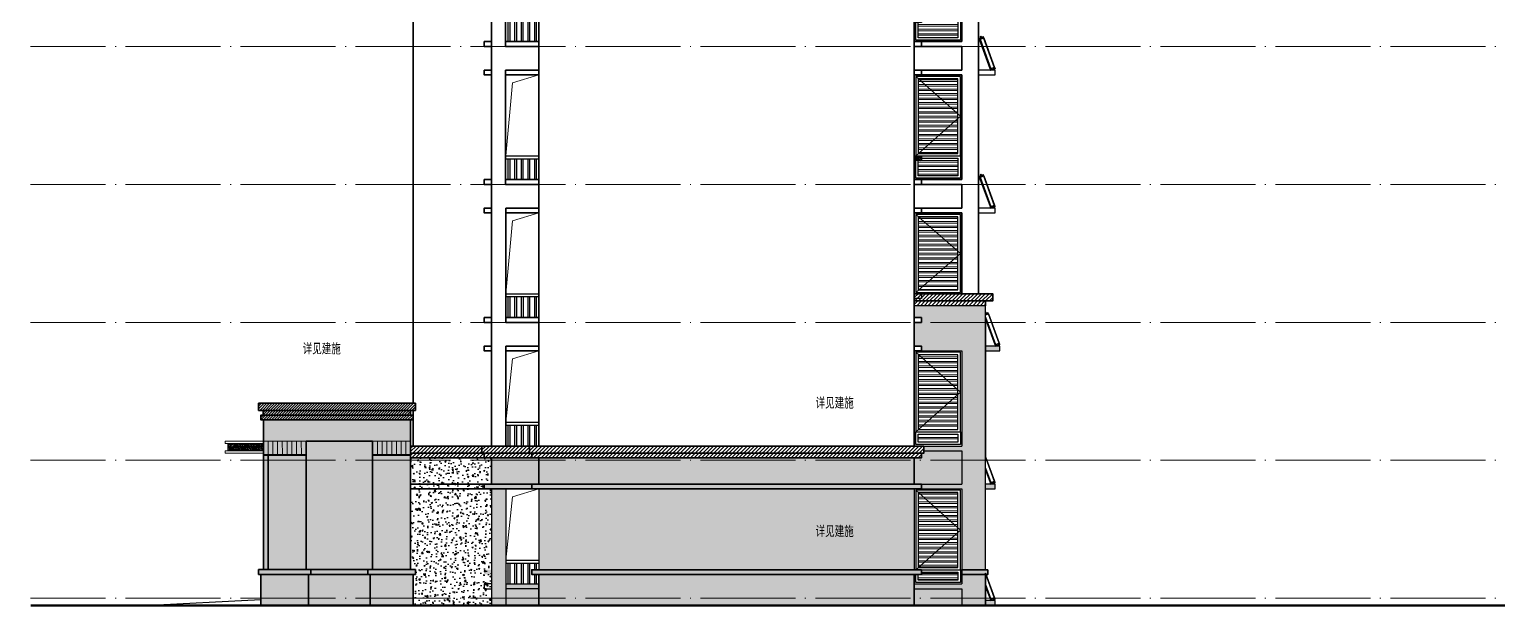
# Model space of a CAD drawing. Extents: x 27938 to 983267, y -209821 to 1628073.
# Drawn here: x 680592 to 711495, y -34043 to -21911 of the extents above; entities that cross this region are included whole.
import ezdxf
from ezdxf.xclip import XClip

# ---------------------------------------------------------------- set-up
doc = ezdxf.new("R2010")
doc.units = 0
doc.header["$LTSCALE"] = 1000
doc.header["$MEASUREMENT"] = 0
doc.header["$XCLIPFRAME"] = 0
doc.linetypes.add('DOTE', pattern=[2.42, 2, -0.2, 0.02, -0.2])
for name, color, linetype in [('3-剖面填充（细）', 250, 'Continuous'), ('5-平立面看线1', 45, 'Continuous'), ('PUB_TEXT', 4, 'Continuous'), ('Stair-栏杆', 142, 'Continuous'), ('实线层', 7, 'Continuous'), ('看线', 251, 'Continuous')]:
    doc.layers.add(name, color=color, linetype=linetype)
for name, color, linetype, lineweight in [('DOTE', 19, 'DOTE', 9), ('WINDOW', 144, 'Continuous', 15), ('栏杆', 163, 'Continuous', 5), ('立面-中轮廓线', 213, 'Continuous', 35), ('立面-普通轮廓', 7, 'Continuous', 18), ('立面-洞口示意', 152, 'Continuous', 13), ('立面-窗', 129, 'Continuous', 30), ('立面-窗开启线', 250, 'Continuous', 13)]:
    doc.layers.add(name, color=color, linetype=linetype, lineweight=lineweight)
doc.styles.add('_TCH_AXIS', font='COMPLEX', dxfattribs={"bigfont": 'GBCBIG'})

# ---------------------------------------------------------------- blocks, each defined once
blk = doc.blocks.new('A$C25EF4983')
at = {"layer": '立面-窗开启线', "ltscale": 0.5, "true_color": 0x88471b}
h = blk.add_hatch(dxfattribs=at)
h.set_pattern_fill('ANSI32', color=36, scale=20, angle=135)
h.set_pattern_definition([(180, (0, -250), (-7e-15, -95.25), []), (180, (-31.75, -218.25), (-7e-15, -95.25), [])])
edge = h.paths.add_edge_path()
edge.add_line((920, 1902), (920, 350))
edge.add_line((920, 350), (80, 350))
edge.add_line((80, 354), (80, 1920))
edge.add_line((80, 1920), (920, 1920))
h = blk.add_hatch(dxfattribs=at)
h.set_pattern_fill('ANSI32', color=36, scale=20, angle=135)
h.set_pattern_definition([(180, (-7e-10, -1945), (-7e-15, -95.25), []), (180, (-31.75, -1913.25), (-7e-15, -95.25), [])])
edge = h.paths.add_edge_path()
edge.add_line((920, 250), (920, 80))
edge.add_line((920, 80), (80, 80))
edge.add_line((80, 81), (80, 250))
edge.add_line((80, 250), (920, 250))
at = {"layer": '立面-普通轮廓'}
blk.add_lwpolyline([(0, 0), (1000, 0), (1000, 2000), (0, 2000)], close=True, dxfattribs=at)
at = {"layer": '立面-窗'}
for points in [[(30, 300), (970, 300), (970, 1970), (30, 1970)], [(80, 350), (920, 350), (920, 1920), (80, 1920)], [(30, 300), (970, 300), (970, 30), (30, 30)], [(80, 250), (920, 250), (920, 80), (80, 80)]]:
    blk.add_lwpolyline(points, close=True, dxfattribs=at)
at = {"layer": '立面-窗开启线', "ltscale": 0.5}
blk.add_lwpolyline([(30, 1970), (970, 1135), (30, 300)], dxfattribs=at)
blk = doc.blocks.new('A$C5EA73215')
at = {"layer": '立面-窗开启线', "ltscale": 0.5, "true_color": 0x88471b}
h = blk.add_hatch(dxfattribs=at)
h.set_pattern_fill('ANSI32', color=36, scale=20, angle=135)
h.set_pattern_definition([(180, (0, -550), (-7e-15, -95.25), []), (180, (-31.75, -518.25), (-7e-15, -95.25), [])])
edge = h.paths.add_edge_path()
edge.add_line((920, 1620), (920, 80))
edge.add_line((920, 80), (80, 80))
edge.add_line((80, 86), (80, 1620))
edge.add_line((80, 1620), (920, 1620))
at = {"layer": '立面-普通轮廓'}
blk.add_lwpolyline([(0, 0), (1000, 0), (1000, 1700), (0, 1700)], close=True, dxfattribs=at)
at = {"layer": '立面-窗'}
for points in [[(30, 30), (970, 30), (970, 1670), (30, 1670)], [(80, 80), (920, 80), (920, 1620), (80, 1620)]]:
    blk.add_lwpolyline(points, close=True, dxfattribs=at)
at = {"layer": '立面-窗开启线', "ltscale": 0.5}
blk.add_lwpolyline([(30, 1670), (970, 850), (30, 30)], dxfattribs=at)
blk = doc.blocks.new('A$C01192DFB')
at = {"layer": '实线层', "color": 5}
for p, q in [((-469, -397), (-244, 220)), ((-468, -397), (-243, 220)), ((-243, 220), (-468, -397)), ((-240, 219), (-465, -398)), ((-240, 219), (-464, -398)), ((-166, 192), (-391, -425)), ((-166, 192), (-390, -425)), ((-382, -428), (-157, 189)), ((-157, 189), (-381, -429)), ((-381, -429), (-156, 189)), ((-245, 221), (-235, 249)), ((-245, 221), (-235, 249)), ((-155, 188), (-245, 221)), ((-147, 211), (-237, 244)), ((-147, 212), (-236, 244)), ((-145, 216), (-235, 249)), ((-145, 217), (-235, 249)), ((-235, 249), (-235, 249)), ((-220, 221), (-219, 224)), ((-218, 219), (-220, 221)), ((-219, 214), (-214, 228)), ((-219, 224), (-216, 224)), ((-215, 219), (-218, 219)), ((-216, 224), (-214, 222)), ((-214, 222), (-215, 219)), ((-196, 238), (-203, 238)), ((-177, 228), (-203, 238)), ((-196, 238), (-189, 258)), ((-196, 238), (-181, 233)), ((-174, 252), (-189, 258)), ((-181, 233), (-174, 252)), ((-181, 233), (-177, 228)), ((-179, 200), (-174, 214)), ((-179, 206), (-178, 209)), ((-177, 204), (-179, 206)), ((-178, 209), (-176, 209)), ((-175, 204), (-177, 204)), ((-176, 209), (-174, 207)), ((-174, 207), (-175, 204)), ((-155, 188), (-145, 217)), ((-155, 188), (-145, 216)), ((-145, 216), (-145, 216)), ((-470, -396), (-480, -424)), ((-469, -397), (-480, -425)), ((-480, -424), (-480, -424)), ((-390, -457), (-480, -425)), ((-390, -457), (-480, -425)), ((-388, -453), (-478, -420)), ((-389, -453), (-478, -420)), ((-380, -429), (-470, -396)), ((-380, -429), (-468, -397)), ((-446, -408), (-451, -422)), ((-450, -413), (-451, -415)), ((-451, -415), (-449, -418)), ((-447, -412), (-450, -413)), ((-449, -418), (-447, -417)), ((-446, -414), (-447, -412)), ((-447, -417), (-446, -414)), ((-407, -429), (-408, -431)), ((-408, -431), (-406, -433)), ((-402, -424), (-407, -438)), ((-404, -428), (-407, -429)), ((-406, -433), (-403, -433)), ((-402, -430), (-404, -428)), ((-403, -433), (-402, -430)), ((-380, -429), (-390, -457)), ((-380, -429), (-390, -457)), ((-390, -457), (-390, -457))]:
    blk.add_line(p, q, dxfattribs=at)
for points in [[(-237, 244), (-237, 244), (-237, 244), (-236, 244), (-236, 244)], [(-147, 211), (-147, 212), (-147, 212), (-147, 212), (-147, 212)], [(-478, -420), (-478, -420), (-478, -420), (-478, -420), (-478, -420)], [(-388, -453), (-388, -453), (-388, -453), (-389, -453), (-389, -453)]]:
    blk.add_lwpolyline(points, dxfattribs=at)
for centre, radius in [((-217, 221), 10), ((-217, 221), 9.5), ((-177, 207), 10), ((-177, 207), 9.5), ((-448, -415), 9.5), ((-448, -415), 10), ((-405, -431), 10), ((-405, -431), 9.5)]:
    blk.add_circle(centre, radius, dxfattribs=at)
for centre, start, end in [((-235, 249), 70, 160), ((-145, 216), 340, 70), ((-480, -424), 160, 250), ((-390, -457), 250, 340)]:
    blk.add_arc(centre, 0.5, start, end, dxfattribs=at)
blk = doc.blocks.new('A$C20471149')
at = {"layer": '立面-窗开启线', "ltscale": 0.5, "true_color": 0x88471b}
h = blk.add_hatch(dxfattribs=at)
h.set_pattern_fill('ANSI32', color=36, scale=20, angle=135)
h.set_pattern_definition([(180, (-1000, -50), (-7e-15, -95.25), []), (180, (-1031.75, -18.25), (-7e-15, -95.25), [])])
edge = h.paths.add_edge_path()
edge.add_line((-80, 2120), (-80, 550))
edge.add_line((-80, 550), (-920, 550))
edge.add_line((-920, 551), (-920, 2120))
edge.add_line((-920, 2120), (-80, 2120))
h = blk.add_hatch(dxfattribs=at)
h.set_pattern_fill('ANSI32', color=36, scale=20, angle=135)
h.set_pattern_definition([(180, (-1000, -1745), (-7e-15, -95.25), []), (180, (-1031.75, -1713.25), (-7e-15, -95.25), [])])
edge = h.paths.add_edge_path()
edge.add_line((-80, 450), (-80, 80))
edge.add_line((-80, 80), (-920, 80))
edge.add_line((-920, 82), (-920, 450))
edge.add_line((-920, 450), (-80, 450))
at = {"layer": '立面-普通轮廓'}
blk.add_lwpolyline([(-1000, 0), (0, 0), (0, 2200), (-1000, 2200)], close=True, dxfattribs=at)
at = {"layer": '立面-窗'}
for points in [[(-970, 500), (-30, 500), (-30, 2170), (-970, 2170)], [(-920, 550), (-80, 550), (-80, 2120), (-920, 2120)], [(-970, 500), (-30, 500), (-30, 30), (-970, 30)], [(-920, 450), (-80, 450), (-80, 80), (-920, 80)]]:
    blk.add_lwpolyline(points, close=True, dxfattribs=at)
at = {"layer": '立面-窗开启线', "ltscale": 0.5}
blk.add_lwpolyline([(-970, 2170), (-30, 1335), (-970, 500)], dxfattribs=at)
blk = doc.blocks.new('GDFGDGRGD')
at = {"color": 7}
blk.add_lwpolyline([(587660, 30076), (587810, 30076), (587810, 29976), (587660, 29976)], dxfattribs=at)
at = {"layer": 'Stair-栏杆'}
for p, q in [((579060, 30076), (579760, 30076)), ((579060, 30016), (579760, 30016))]:
    blk.add_line(p, q, dxfattribs=at)
for points in [[(579115, 29576), (579115, 30016)], [(579145, 30016), (579145, 29576)], [(579255, 29576), (579255, 30016)], [(579285, 30016), (579285, 29576)], [(579395, 29576), (579395, 30016)], [(579425, 30016), (579425, 29576)], [(579535, 29576), (579535, 30016)], [(579565, 30016), (579565, 29576)], [(579675, 29576), (579675, 30016)], [(579705, 30016), (579705, 29576)]]:
    blk.add_lwpolyline(points, dxfattribs=at)
at = {"layer": '看线', "color": 2, "ltscale": 0.5}
blk.add_lwpolyline([(589010, 31776), (589361, 31776), (589361, 31876), (589010, 31876)], dxfattribs=at)
at = {"layer": '立面-中轮廓线'}
for p, q in [((577110, 32376), (577110, 29476)), ((578760, 32376), (578760, 29476)), ((579760, 32376), (579760, 29476)), ((587660, 32376), (587660, 29476)), ((588660, 32376), (588660, 31876)), ((589010, 32376), (589010, 29476)), ((579060, 31876), (579060, 29476)), ((587660, 31876), (588660, 31876)), ((587660, 31776), (588660, 31776)), ((588660, 31776), (588660, 29576)), ((587660, 29576), (588660, 29576)), ((587660, 29476), (588660, 29476))]:
    blk.add_line(p, q, dxfattribs=at)
for points in [[(578760, 31876), (578610, 31876), (578610, 31776), (578760, 31776)], [(587660, 31876), (587810, 31876), (587810, 31776), (587660, 31776)], [(578760, 29576), (578610, 29576), (578610, 29476), (578760, 29476)], [(587660, 29576), (587810, 29576), (587810, 29476), (587660, 29476)]]:
    blk.add_lwpolyline(points, close=True, dxfattribs=at)
for points in [[(579060, 31876), (579760, 31876)], [(579760, 31776), (579060, 31776)], [(579060, 29576), (579760, 29576)], [(579760, 29476), (579060, 29476)]]:
    blk.add_lwpolyline(points, dxfattribs=at)
ref = blk.add_blockref('A$C01192DFB', (588880, 32333), dxfattribs=dict(xscale=-1))
XClip(ref).set_block_clipping_path([(-480.0299541872, -457.2449296495), (-130.0294295369, 313.7550703502)])
ref = blk.add_blockref('A$C20471149', (588660, 29576))
XClip(ref).set_block_clipping_path([(-999.9999999993, 2199.9999999997), (-999.9999999999, 500), (-849.9999906436, 500), (-849.9999906436, 400), (-999.9999999999, 400.0000000001), (-1000, 0), (0, -0.0000000003), (0, 2200.0374167052)])
blk = doc.blocks.new('A$C0A34545E')
at = {"layer": '栏杆'}
for p, q in [((0, 450), (0, 360)), ((0, 0), (0, 90)), ((157.5, 37.5), (157.5, 412.5)), ((187.5, 37.5), (187.5, 412.5)), ((345, 450), (345, 360)), ((345, 0), (345, 90))]:
    blk.add_line(p, q, dxfattribs=at)
for points in [[(0, 450), (345, 450)], [(0, 360), (37.5, 360)], [(0, 90), (37.5, 90)], [(0, 0), (345, 0)], [(37.5, 360), (37.5, 412.5)], [(37.5, 412.5), (157.5, 412.5)], [(37.5, 90), (37.5, 37.5)], [(37.5, 37.5), (157.5, 37.5)], [(307.5, 412.5), (187.5, 412.5)], [(307.5, 37.5), (187.5, 37.5)], [(307.5, 360), (307.5, 412.5)], [(345, 360), (307.5, 360)], [(345, 90), (307.5, 90)], [(307.5, 90), (307.5, 37.5)]]:
    blk.add_lwpolyline(points, dxfattribs=at)
blk = doc.blocks.new('A$C18B76059')
at = {"layer": '栏杆'}
for p, rotation in [((0, 4732), 270), ((652, 4785), 180), ((1672, 4785), 180), ((1530, 4732), 270), ((2692, 4785), 180), ((3060, 4732), 270), ((3712, 4785), 180), ((3570, 4732), 270), ((4080, 4732), 270), ((4732, 4785), 180), ((5752, 4785), 180), ((5610, 4732), 270), ((6120, 4732), 270), ((6772, 4785), 180), ((7140, 4732), 270), ((7792, 4785), 180), ((7650, 4732), 270), ((397, 4530), 180), ((255, 4477), 270), ((960, 3877), 90), ((1470, 3877), 90), ((1275, 4477), 270), ((1927, 4530), 180), ((2490, 3877), 90), ((2295, 4477), 270), ((3000, 3877), 90), ((3457, 4530), 180), ((3315, 4477), 270), ((3967, 4530), 180), ((4477, 4530), 180), ((4335, 4477), 270), ((5040, 3877), 90), ((5550, 3877), 90), ((5355, 4477), 270), ((6007, 4530), 180), ((6517, 4530), 180), ((6375, 4477), 270), ((7080, 3877), 90), ((7537, 4530), 180), ((7395, 4477), 270), ((8047, 4530), 180), ((8610, 3877), 90), ((397, 4020), 180), ((652, 3765), 180), ((960, 3367), 90), ((1215, 3622), 90), ((1470, 3367), 90), ((1672, 3765), 180), ((1927, 4020), 180), ((2235, 3622), 90), ((2490, 3367), 90), ((2692, 3765), 180), ((3000, 3367), 90), ((3255, 3622), 90), ((3457, 4020), 180), ((3712, 3765), 180), ((3967, 4020), 180), ((4275, 3622), 90), ((4477, 4020), 180), ((4732, 3765), 180), ((5040, 3367), 90), ((5295, 3622), 90), ((5550, 3367), 90), ((5752, 3765), 180), ((6007, 4020), 180), ((6315, 3622), 90), ((6517, 4020), 180), ((6772, 3765), 180), ((7080, 3367), 90), ((7335, 3622), 90), ((7537, 4020), 180), ((7792, 3765), 180), ((8047, 4020), 180), ((8355, 3622), 90), ((8610, 3367), 90), ((397, 3510), 180), ((397, 3510), 180), ((255, 3457), 270), ((652, 3255), 180), ((1275, 3457), 270), ((1672, 3255), 180), ((1927, 3510), 180), ((1927, 3510), 180), ((2295, 3457), 270), ((2692, 3255), 180), ((3457, 3510), 180), ((3457, 3510), 180), ((3315, 3457), 270), ((3712, 3255), 180), ((3967, 3510), 180), ((3967, 3510), 180), ((4477, 3510), 180), ((4477, 3510), 180), ((4335, 3457), 270), ((4732, 3255), 180), ((5355, 3457), 270), ((5752, 3255), 180), ((6007, 3510), 180), ((6007, 3510), 180), ((6517, 3510), 180), ((6517, 3510), 180), ((6375, 3457), 270), ((6772, 3255), 180), ((7537, 3510), 180), ((7537, 3510), 180), ((7395, 3457), 270), ((7792, 3255), 180), ((8047, 3510), 180), ((8047, 3510), 180), ((0, 3202), 270), ((1215, 2602), 90), ((1530, 3202), 270), ((2235, 2602), 90), ((3255, 2602), 90), ((3060, 3202), 270), ((3570, 3202), 270), ((4275, 2602), 90), ((4080, 3202), 270), ((5295, 2602), 90), ((5610, 3202), 270), ((6315, 2602), 90), ((6120, 3202), 270), ((7335, 2602), 90), ((7140, 3202), 270), ((7650, 3202), 270), ((8355, 2602), 90), ((0, 2692), 270), ((397, 2490), 180), ((255, 2437), 270), ((652, 2745), 180), ((1275, 2437), 270), ((1672, 2745), 180), ((1530, 2692), 270), ((1927, 2490), 180), ((2295, 2437), 270), ((2692, 2745), 180), ((3060, 2692), 270), ((3457, 2490), 180), ((3315, 2437), 270), ((3712, 2745), 180), ((3570, 2692), 270), ((3967, 2490), 180), ((4080, 2692), 270), ((4477, 2490), 180), ((4335, 2437), 270), ((4732, 2745), 180), ((5355, 2437), 270), ((5752, 2745), 180), ((5610, 2692), 270), ((6007, 2490), 180), ((6120, 2692), 270), ((6517, 2490), 180), ((6375, 2437), 270), ((6772, 2745), 180), ((7140, 2692), 270), ((7537, 2490), 180), ((7395, 2437), 270), ((7792, 2745), 180), ((7650, 2692), 270), ((8047, 2490), 180), ((397, 1980), 180), ((960, 1837), 90), ((1215, 1582), 90), ((1470, 1837), 90), ((1927, 1980), 180), ((2235, 1582), 90), ((2490, 1837), 90), ((3000, 1837), 90), ((3255, 1582), 90), ((3457, 1980), 180), ((3967, 1980), 180), ((4275, 1582), 90), ((4477, 1980), 180), ((5040, 1837), 90), ((5295, 1582), 90), ((5550, 1837), 90), ((6007, 1980), 180), ((6315, 1582), 90), ((6517, 1980), 180), ((7080, 1837), 90), ((7335, 1582), 90), ((7537, 1980), 180), ((8047, 1980), 180), ((8355, 1582), 90), ((8610, 1837), 90), ((0, 1672), 270), ((397, 1470), 180), ((255, 1417), 270), ((652, 1725), 180), ((1275, 1417), 270), ((1672, 1725), 180), ((1530, 1672), 270), ((1927, 1470), 180), ((2295, 1417), 270), ((2692, 1725), 180), ((3060, 1672), 270), ((3457, 1470), 180), ((3315, 1417), 270), ((3712, 1725), 180), ((3570, 1672), 270), ((3967, 1470), 180), ((4080, 1672), 270), ((4477, 1470), 180), ((4335, 1417), 270), ((4732, 1725), 180), ((5355, 1417), 270), ((5752, 1725), 180), ((5610, 1672), 270), ((6007, 1470), 180), ((6120, 1672), 270), ((6517, 1470), 180), ((6375, 1417), 270), ((6772, 1725), 180), ((7140, 1672), 270), ((7537, 1470), 180), ((7395, 1417), 270), ((7792, 1725), 180), ((7650, 1672), 270), ((8047, 1470), 180), ((0, 1162), 270), ((652, 1215), 180), ((1672, 1215), 180), ((1530, 1162), 270), ((2692, 1215), 180), ((3060, 1162), 270), ((3712, 1215), 180), ((3570, 1162), 270), ((4080, 1162), 270), ((4732, 1215), 180), ((5752, 1215), 180), ((5610, 1162), 270), ((6120, 1162), 270), ((6772, 1215), 180), ((7140, 1162), 270), ((7792, 1215), 180), ((7650, 1162), 270), ((960, 307), 90), ((1215, 562), 90), ((1470, 307), 90), ((2235, 562), 90), ((2490, 307), 90), ((3000, 307), 90), ((3255, 562), 90), ((4275, 562), 90), ((5040, 307), 90), ((5295, 562), 90), ((5550, 307), 90), ((6315, 562), 90), ((7080, 307), 90), ((7335, 562), 90), ((8355, 562), 90), ((8610, 307), 90), ((397, 450), 180), ((1927, 450), 180), ((3457, 450), 180), ((3967, 450), 180), ((4477, 450), 180), ((6007, 450), 180), ((6517, 450), 180), ((7537, 450), 180), ((8047, 450), 180)]:
    blk.add_blockref('A$C0A34545E', p, dxfattribs=dict(at, rotation=rotation))
at = {"layer": '栏杆', "xscale": -1}
for p in [(397, 4590), (1927, 4590), (3457, 4590), (3967, 4590), (4477, 4590), (6007, 4590), (6517, 4590), (7537, 4590), (8047, 4590), (652, 3825), (1672, 3825), (2692, 3825), (3712, 3825), (4732, 3825), (5752, 3825), (6772, 3825), (7792, 3825), (397, 3570), (652, 3315), (1672, 3315), (1927, 3570), (2692, 3315), (3457, 3570), (3712, 3315), (3967, 3570), (4477, 3570), (4732, 3315), (5752, 3315), (6007, 3570), (6517, 3570), (6772, 3315), (7537, 3570), (7792, 3315), (8047, 3570), (397, 3060), (1927, 3060), (3457, 3060), (3967, 3060), (4477, 3060), (6007, 3060), (6517, 3060), (7537, 3060), (8047, 3060), (397, 2550), (397, 2550), (1927, 2550), (1927, 2550), (3457, 2550), (3457, 2550), (3967, 2550), (3967, 2550), (4477, 2550), (4477, 2550), (6007, 2550), (6007, 2550), (6517, 2550), (6517, 2550), (7537, 2550), (7537, 2550), (8047, 2550), (8047, 2550), (397, 1530), (397, 1530), (652, 1785), (1672, 1785), (1927, 1530), (1927, 1530), (2692, 1785), (3457, 1530), (3457, 1530), (3712, 1785), (3967, 1530), (3967, 1530), (4477, 1530), (4477, 1530), (4732, 1785), (5752, 1785), (6007, 1530), (6007, 1530), (6517, 1530), (6517, 1530), (6772, 1785), (7537, 1530), (7537, 1530), (7792, 1785), (8047, 1530), (8047, 1530), (397, 1020), (652, 1275), (1672, 1275), (1927, 1020), (2692, 1275), (3457, 1020), (3712, 1275), (3967, 1020), (4477, 1020), (4732, 1275), (5752, 1275), (6007, 1020), (6517, 1020), (6772, 1275), (7537, 1020), (7792, 1275), (8047, 1020), (397, 510), (1927, 510), (3457, 510), (3967, 510), (4477, 510), (6007, 510), (6517, 510), (7537, 510), (8047, 510), (652, 255), (1672, 255), (2692, 255), (3712, 255), (4732, 255), (5752, 255), (6772, 255), (7792, 255)]:
    blk.add_blockref('A$C0A34545E', p, dxfattribs=at)
for p, rotation in [((960, 4732), 90), ((817, 4785), 180), ((1470, 4732), 90), ((1837, 4785), 180), ((2490, 4732), 90), ((3000, 4732), 90), ((2857, 4785), 180), ((3877, 4785), 180), ((5040, 4732), 90), ((4897, 4785), 180), ((5550, 4732), 90), ((5917, 4785), 180), ((7080, 4732), 90), ((6937, 4785), 180), ((7957, 4785), 180), ((8610, 4732), 90), ((0, 3877), 270), ((562, 4530), 180), ((1215, 4477), 90), ((1072, 4530), 180), ((1530, 3877), 270), ((2235, 4477), 90), ((2092, 4530), 180), ((2602, 4530), 180), ((3255, 4477), 90), ((3060, 3877), 270), ((3570, 3877), 270), ((4275, 4477), 90), ((4080, 3877), 270), ((4642, 4530), 180), ((5295, 4477), 90), ((5152, 4530), 180), ((5610, 3877), 270), ((6315, 4477), 90), ((6120, 3877), 270), ((6682, 4530), 180), ((7335, 4477), 90), ((7140, 3877), 270), ((7650, 3877), 270), ((8355, 4477), 90), ((8212, 4530), 180), ((0, 3367), 270), ((255, 3622), 270), ((562, 4020), 180), ((817, 3765), 180), ((1072, 4020), 180), ((1275, 3622), 270), ((1530, 3367), 270), ((1837, 3765), 180), ((2092, 4020), 180), ((2295, 3622), 270), ((2602, 4020), 180), ((2857, 3765), 180), ((3060, 3367), 270), ((3315, 3622), 270), ((3570, 3367), 270), ((3877, 3765), 180), ((4080, 3367), 270), ((4335, 3622), 270), ((4642, 4020), 180), ((4897, 3765), 180), ((5152, 4020), 180), ((5355, 3622), 270), ((5610, 3367), 270), ((5917, 3765), 180), ((6120, 3367), 270), ((6375, 3622), 270), ((6682, 4020), 180), ((6937, 3765), 180), ((7140, 3367), 270), ((7395, 3622), 270), ((7650, 3367), 270), ((7957, 3765), 180), ((8212, 4020), 180), ((562, 3510), 180), ((562, 3510), 180), ((1215, 3457), 90), ((817, 3255), 180), ((1072, 3510), 180), ((1072, 3510), 180), ((2235, 3457), 90), ((1837, 3255), 180), ((2092, 3510), 180), ((2092, 3510), 180), ((2602, 3510), 180), ((2602, 3510), 180), ((3255, 3457), 90), ((2857, 3255), 180), ((4275, 3457), 90), ((3877, 3255), 180), ((4642, 3510), 180), ((4642, 3510), 180), ((5295, 3457), 90), ((4897, 3255), 180), ((5152, 3510), 180), ((5152, 3510), 180), ((6315, 3457), 90), ((5917, 3255), 180), ((6682, 3510), 180), ((6682, 3510), 180), ((7335, 3457), 90), ((6937, 3255), 180), ((8355, 3457), 90), ((7957, 3255), 180), ((8212, 3510), 180), ((8212, 3510), 180), ((255, 2602), 270), ((960, 3202), 90), ((1470, 3202), 90), ((1275, 2602), 270), ((2490, 3202), 90), ((2295, 2602), 270), ((3000, 3202), 90), ((3315, 2602), 270), ((4335, 2602), 270), ((5040, 3202), 90), ((5550, 3202), 90), ((5355, 2602), 270), ((6375, 2602), 270), ((7080, 3202), 90), ((7395, 2602), 270), ((8610, 3202), 90), ((960, 2692), 90), ((562, 2490), 180), ((1215, 2437), 90), ((817, 2745), 180), ((1470, 2692), 90), ((1072, 2490), 180), ((2235, 2437), 90), ((1837, 2745), 180), ((2490, 2692), 90), ((2092, 2490), 180), ((3000, 2692), 90), ((2602, 2490), 180), ((3255, 2437), 90), ((2857, 2745), 180), ((4275, 2437), 90), ((3877, 2745), 180), ((5040, 2692), 90), ((4642, 2490), 180), ((5295, 2437), 90), ((4897, 2745), 180), ((5550, 2692), 90), ((5152, 2490), 180), ((6315, 2437), 90), ((5917, 2745), 180), ((7080, 2692), 90), ((6682, 2490), 180), ((7335, 2437), 90), ((6937, 2745), 180), ((8355, 2437), 90), ((7957, 2745), 180), ((8610, 2692), 90), ((8212, 2490), 180), ((0, 1837), 270), ((255, 1582), 270), ((562, 1980), 180), ((1072, 1980), 180), ((1275, 1582), 270), ((1530, 1837), 270), ((2092, 1980), 180), ((2295, 1582), 270), ((2602, 1980), 180), ((3060, 1837), 270), ((3315, 1582), 270), ((3570, 1837), 270), ((4080, 1837), 270), ((4335, 1582), 270), ((4642, 1980), 180), ((5152, 1980), 180), ((5355, 1582), 270), ((5610, 1837), 270), ((6120, 1837), 270), ((6375, 1582), 270), ((6682, 1980), 180), ((7140, 1837), 270), ((7395, 1582), 270), ((7650, 1837), 270), ((8212, 1980), 180), ((960, 1672), 90), ((562, 1470), 180), ((1215, 1417), 90), ((817, 1725), 180), ((1470, 1672), 90), ((1072, 1470), 180), ((2235, 1417), 90), ((1837, 1725), 180), ((2490, 1672), 90), ((2092, 1470), 180), ((3000, 1672), 90), ((2602, 1470), 180), ((3255, 1417), 90), ((2857, 1725), 180), ((4275, 1417), 90), ((3877, 1725), 180), ((5040, 1672), 90), ((4642, 1470), 180), ((5295, 1417), 90), ((4897, 1725), 180), ((5550, 1672), 90), ((5152, 1470), 180), ((6315, 1417), 90), ((5917, 1725), 180), ((7080, 1672), 90), ((6682, 1470), 180), ((7335, 1417), 90), ((6937, 1725), 180), ((8355, 1417), 90), ((7957, 1725), 180), ((8610, 1672), 90), ((8212, 1470), 180), ((960, 1162), 90), ((817, 1215), 180), ((1470, 1162), 90), ((1837, 1215), 180), ((2490, 1162), 90), ((3000, 1162), 90), ((2857, 1215), 180), ((3877, 1215), 180), ((5040, 1162), 90), ((4897, 1215), 180), ((5550, 1162), 90), ((5917, 1215), 180), ((7080, 1162), 90), ((6937, 1215), 180), ((7957, 1215), 180), ((8610, 1162), 90), ((0, 307), 270), ((255, 562), 270), ((1275, 562), 270), ((1530, 307), 270), ((2295, 562), 270), ((3060, 307), 270), ((3315, 562), 270), ((3570, 307), 270), ((4080, 307), 270), ((4335, 562), 270), ((5355, 562), 270), ((5610, 307), 270), ((6120, 307), 270), ((6375, 562), 270), ((7140, 307), 270), ((7395, 562), 270), ((7650, 307), 270), ((562, 450), 180), ((1072, 450), 180), ((2092, 450), 180), ((2602, 450), 180), ((4642, 450), 180), ((5152, 450), 180), ((6682, 450), 180), ((8212, 450), 180)]:
    blk.add_blockref('A$C0A34545E', p, dxfattribs=dict(at, rotation=rotation))
at = {"layer": '栏杆'}
for p in [(562, 4590), (1072, 4590), (2092, 4590), (2602, 4590), (4642, 4590), (5152, 4590), (6682, 4590), (8212, 4590), (817, 3825), (1837, 3825), (2857, 3825), (3877, 3825), (4897, 3825), (5917, 3825), (6937, 3825), (7957, 3825), (562, 3570), (817, 3315), (1072, 3570), (1837, 3315), (2092, 3570), (2602, 3570), (2857, 3315), (3877, 3315), (4642, 3570), (4897, 3315), (5152, 3570), (5917, 3315), (6682, 3570), (6937, 3315), (7957, 3315), (8212, 3570), (562, 3060), (1072, 3060), (2092, 3060), (2602, 3060), (4642, 3060), (5152, 3060), (6682, 3060), (8212, 3060), (562, 2550), (562, 2550), (1072, 2550), (1072, 2550), (2092, 2550), (2092, 2550), (2602, 2550), (2602, 2550), (4642, 2550), (4642, 2550), (5152, 2550), (5152, 2550), (6682, 2550), (6682, 2550), (8212, 2550), (8212, 2550), (562, 1530), (562, 1530), (817, 1785), (1072, 1530), (1072, 1530), (1837, 1785), (2092, 1530), (2092, 1530), (2602, 1530), (2602, 1530), (2857, 1785), (3877, 1785), (4642, 1530), (4642, 1530), (4897, 1785), (5152, 1530), (5152, 1530), (5917, 1785), (6682, 1530), (6682, 1530), (6937, 1785), (7957, 1785), (8212, 1530), (8212, 1530), (562, 1020), (817, 1275), (1072, 1020), (1837, 1275), (2092, 1020), (2602, 1020), (2857, 1275), (3877, 1275), (4642, 1020), (4897, 1275), (5152, 1020), (5917, 1275), (6682, 1020), (6937, 1275), (7957, 1275), (8212, 1020), (562, 510), (1072, 510), (2092, 510), (2602, 510), (4642, 510), (5152, 510), (6682, 510), (8212, 510), (817, 255), (1837, 255), (2857, 255), (3877, 255), (4897, 255), (5917, 255), (6937, 255), (7957, 255)]:
    blk.add_blockref('A$C0A34545E', p, dxfattribs=at)
blk = doc.blocks.new('A$C44424E64')
at = {"layer": 'WINDOW', "color": 8}
ref = blk.add_blockref('A$C18B76059', (1324, 1970), dxfattribs=dict(at, xscale=-0.6666666666666669, yscale=0.6666666666666669, zscale=0.6666666666666667, rotation=134.9999999999999))
XClip(ref).set_block_clipping_path([(3580.2591819495, 598.8396887576), (685.7145168341, 3493.3843538732), (526.6154910668, 3334.285328106), (3421.1601561825, 439.7406629905)])
ref = blk.add_blockref('A$C18B76059', (3968, 1970), dxfattribs=dict(at, xscale=-0.6666666666666669, yscale=0.6666666666666669, zscale=0.6666666666666667, rotation=134.9999999999999))
XClip(ref).set_block_clipping_path([(3580.2591819495, 598.8396887576), (518.7848702534, 3660.3140004537), (359.6858444863, 3501.2149746866), (3421.1601561825, 439.7406629905)])
ref = blk.add_blockref('A$C18B76059', (6613, 1970), dxfattribs=dict(at, xscale=-0.6666666666666669, yscale=0.6666666666666669, zscale=0.6666666666666667, rotation=134.9999999999999))
XClip(ref).set_block_clipping_path([(3580.2591819495, 598.8396887576), (518.7848702534, 3660.3140004537), (359.6858444863, 3501.2149746866), (3421.1601561825, 439.7406629905)])
ref = blk.add_blockref('A$C18B76059', (9257, 1970), dxfattribs=dict(at, xscale=-0.6666666666666669, yscale=0.6666666666666669, zscale=0.6666666666666667, rotation=134.9999999999999))
XClip(ref).set_block_clipping_path([(2983.3842314337, 1195.7146392731), (518.7848702534, 3660.3140004537), (359.6858444863, 3501.2149746866), (2824.2852056667, 1036.6156135062)])
blk = doc.blocks.new('A$C063A62A9')
at = {"layer": '3-剖面填充（细）'}
h = blk.add_hatch(dxfattribs=at)
h.set_pattern_fill('ANSI31', color=256, scale=25)
h.set_pattern_definition([(45, (-782968.27, -751843.338), (-28.0633004, 28.0633004), [])])
h.paths.add_polyline_path([(0, 3899), (0, 3999), (-50, 3999), (-50, 4099), (50, 4099), (50, 4249), (-3251, 4249), (-3251, 4099), (-3150, 4099), (-3151, 3999), (-3200, 3999), (-3201, 3899)])
at = {"layer": '3-剖面填充（细）', "true_color": 0x636466}
h = blk.add_hatch(dxfattribs=at)
h.set_pattern_fill('CROSS', color=251, scale=30)
h.set_pattern_definition([(0, (-24686.066, -145838.703), (47.625, 47.625), [23.8125, -71.4375]), (90, (-24674.16, -145850.61), (-47.625, 47.625), [23.8125, -71.4375])])
h.paths.add_polyline_path([(0, -1), (0, 652), (50, 652), (50, 752), (-50, 752), (-50, 3899), (-3150, 3899), (-3150, 752), (-3250, 752), (-3250, 652), (-3200, 652), (-3200, 152), (-3200, 152), (-3200, 0)])
for q in [(-3200, 122), (-3200, -3)]:
    blk.add_line((-5650, -1), q)
at = {"layer": '立面-中轮廓线', "color": 2}
for p, q in [((-3150, 4249), (-50, 4249)), ((-3150, 4099), (-50, 4099)), ((-3150, 3999), (-50, 3999)), ((-3150, 3899), (-3150, 752)), ((-3150, 3899), (-50, 3899)), ((-50, 3449), (-50, 3899)), ((-2252, 3449), (-850, 3449)), ((-2251, 3449), (-2251, 752)), ((-850, 752), (-850, 3449)), ((-50, 752), (-50, 3449)), ((-3051, 3149), (-3050, 752)), ((-2200, 652), (-3200, 652)), ((-2251, 752), (-3150, 752)), ((-2150, 752), (50, 752)), ((-2150, 652), (50, 652)), ((-3200, 1), (0, 0))]:
    blk.add_line(p, q, dxfattribs=at)
for points in [[(-3151, 4249), (-3251, 4249), (-3251, 4099), (-3151, 4099), (-3151, 3999), (-3201, 3999), (-3201, 3899), (-3151, 3899)], [(-50, 4249), (50, 4249), (50, 4099), (-50, 4099), (-50, 3999), (0, 3999), (0, 3899), (-50, 3899)], [(-3200, -1), (-3200, 152), (-3200, 152), (-3200, 652), (-3250, 652), (-3250, 752), (-3150, 752)], [(-2200, 0), (-2200, 152), (-2200, 152), (-2200, 652), (-2150, 652), (-2150, 752), (-2251, 752)], [(-900, 0), (-900, 152), (-900, 152), (-900, 652), (-950, 652), (-950, 752), (-850, 752)], [(0, 0), (0, 152), (0, 152), (0, 652), (50, 652), (50, 752), (-50, 752)]]:
    blk.add_lwpolyline(points, dxfattribs=at)
at = {"layer": '立面-普通轮廓', "color": 4}
for p, q in [((-3150, 3401), (-3951, 3401)), ((-3150, 3251), (-3951, 3251))]:
    blk.add_line(p, q, dxfattribs=at)
at = {"layer": '立面-普通轮廓', "color": 252, "true_color": 0x939598}
for p, q in [((-3150, 3449), (-3150, 3449)), ((-2252, 3449), (-3150, 3449)), ((-3150, 3169), (-3150, 3449)), ((-3050, 3169), (-3051, 3449)), ((-2950, 3169), (-2951, 3449)), ((-2850, 3169), (-2851, 3449)), ((-2750, 3169), (-2751, 3449)), ((-2650, 3169), (-2651, 3449)), ((-2550, 3169), (-2551, 3449)), ((-2450, 3169), (-2451, 3449)), ((-2350, 3169), (-2351, 3449)), ((-2252, 3169), (-2252, 3449)), ((-850, 3449), (-850, 3449)), ((-50, 3449), (-850, 3449)), ((-850, 3169), (-850, 3449)), ((-749, 3169), (-749, 3449)), ((-649, 3169), (-649, 3449)), ((-549, 3169), (-549, 3449)), ((-449, 3169), (-449, 3449)), ((-349, 3169), (-349, 3449)), ((-249, 3169), (-249, 3449)), ((-149, 3169), (-149, 3449)), ((-50, 3169), (-51, 3449)), ((-2252, 3169), (-3150, 3169)), ((-2252, 3149), (-3150, 3149)), ((-3131, 3169), (-3131, 3149)), ((-2272, 3169), (-2272, 3149)), ((-50, 3169), (-850, 3169)), ((-50, 3149), (-850, 3149)), ((-830, 3169), (-830, 3149)), ((-70, 3169), (-70, 3149))]:
    blk.add_line(p, q, dxfattribs=at)
at = {"layer": '立面-普通轮廓', "color": 4}
blk.add_lwpolyline([(-3150, 3451), (-3951, 3451), (-3951, 3401), (-3901, 3401), (-3901, 3251), (-3951, 3251), (-3951, 3201), (-3150, 3201)], dxfattribs=at)
at = {"layer": '栏杆', "color": 8}
ref = blk.add_blockref('A$C44424E64', (-3901, 3251), dxfattribs=at)
XClip(ref).set_block_clipping_path([(-0.0000000001, 0), (-0.0000000001, 75.001218815), (-0.0000000001, 118.6849224028), (-0.0000000001, 150.0008437444), (750.53298124, 149.9595289983), (750.2089675616, -0.8394176274)])

msp = doc.modelspace()

# ---------------------------------------------------------------- hatches: boundary and pattern name
at = {"layer": '3-剖面填充（细）'}
h = msp.add_hatch(dxfattribs=at)
h.set_pattern_fill('ANSI31', color=256, scale=15)
h.set_pattern_definition([(45, (163958.579, -77844.084), (-16.8379802, 16.8379802), [])])
h.paths.add_polyline_path([(699216.6, -24668.1), (699366.6, -24668.1), (699366.6, -24568.1), (699216.6, -24568.1)])
h = msp.add_hatch(dxfattribs=at)
h.set_pattern_fill('ANSI31', color=256, scale=35)
h.set_pattern_definition([(45, (279750, -72044.084), (-39.2886205, 39.2886205), [])])
h.paths.add_polyline_path([(699216.6, -27618.1), (699216.6, -27468.1), (700866.6, -27468.1), (700866.6, -27618.1)])
h = msp.add_hatch(dxfattribs=at)
h.set_pattern_fill('混凝土', color=251, scale=40)
h.set_pattern_definition([(50, (142545.08, -39132.08), (286.90407, -25.10085), [30, -330]), (355, (142545.08, -39132.08), (-55.50053, 300.87685), [24, -264]), (100.4514, (142569, -39134.18), (231.40375, 275.77582), [25.49608, -280.45684]), (46.1842, (142545.08, -39052.1), (426.89642, -66.2076), [45, -495]), (96.6356, (142580.65, -39057.6), (373.86508, 389.64715), [38.2441, -420.6852]), (351.1842, (142545.1, -39052.1), (373.86478, 389.64744), [36, -396]), (21, (142585.08, -39072.08), (238.76282, -161.04756), [30, -330]), (326, (142585.08, -39072.08), (97.32613, 290.06002), [24, -264]), (71.4514, (142604.98, -39085.5), (336.08905, 129.0122), [25.49608, -280.45684]), (37.5, (142545.08, -39132.08), (4.863942, 133.157542), [0, -260.8, 0, -268, 0, -265]), (7.5, (142545.08, -39132.08), (105.227815, 157.764685), [0, -152.8, 0, -254.8, 0, -101]), (327.5, (142455.88, -39132.08), (213.528974, -9.021949), [0, -100, 0, -312, 0, -414]), (317.5, (142415.88, -39132.08), (233.27447, 40.04199), [0, -130, 0, -207.2, 0, -294])])
h.paths.add_polyline_path([(700216.6, -31568), (699216.6, -31568.1), (699216.6, -33268.1), (699366.6, -33268.1), (699366.6, -33368.1), (699216.6, -33368.1), (699216.6, -33568.1), (700216.6, -33568.1)], flags=16)
h.paths.add_polyline_path([(691316.6, -33568.1), (690616.6, -33568.1), (690616.6, -31568.1), (691316.6, -31568.1), (691316.6, -33268.1), (691166.6, -33268.1), (691166.6, -33368.1), (691316.6, -33368.1)])
h.paths.add_polyline_path([(690166.6, -31468.1), (690166.6, -31568.1), (690316.6, -31568.1), (690316.6, -33268.1), (690166.6, -33268.1), (690166.6, -33368.1), (690316.6, -33368.1), (690316.6, -34018.1), (700916.6, -34018.1), (700916.6, -33918.1), (700716.6, -33918.1), (700716.6, -33368.1), (700766.6, -33368.1), (700766.6, -33268.1), (700716.6, -33268.1), (700716.6, -31568.1), (700916.6, -31568.1), (700916.6, -31468.1), (700716.6, -31468.1), (700716.6, -28668), (701016.6, -28668), (701016.6, -28568), (700716.6, -28568), (700716.6, -27718.1), (699216.6, -27718.1), (699216.6, -27968.1), (699366.6, -27968.1), (699366.6, -28068.1), (699216.6, -28068.1), (699216.6, -28568.1), (699366.6, -28568.1), (699366.6, -28668), (700216.6, -28668), (700216.6, -30668.1), (699416.6, -30668.1), (699416.6, -30818.1), (699366.6, -30818.1), (699366.6, -30918.1), (690316.6, -30918.1), (690316.6, -31468.1)])
h = msp.add_hatch(dxfattribs=at)
h.set_pattern_fill('ANSI31', color=256, scale=35)
h.set_pattern_definition([(45, (279900, -72194.084), (-39.2886205, 39.2886205), [])])
h.paths.add_polyline_path([(699216.6, -27718.1), (699216.6, -27618.1), (700716.6, -27618.1), (700716.6, -27718.1)])
h = msp.add_hatch(dxfattribs=at)
h.set_pattern_fill('ANSI31', color=256, scale=35)
h.set_pattern_definition([(45, (385266.11, -57544.084), (-39.288621, 39.288621), [])])
h.paths.add_polyline_path([(690066.6, -30668.1), (690066.6, -30668), (688616.7, -30668), (688616.7, -30918), (690166.6, -30918), (690166.6, -30818.1), (690116.6, -30818.1), (690116.6, -30668.1)])
h = msp.add_hatch(dxfattribs=at)
h.set_pattern_fill('ANSI31', color=256, scale=35)
h.set_pattern_definition([(45, (269000, -75244.084), (-39.2886205, 39.2886205), [])])
h.paths.add_polyline_path([(699366.6, -30918.1), (699366.6, -30818.1), (699416.6, -30818.1), (699416.6, -30668.1), (690116.6, -30668.1), (690116.6, -30818.1), (690166.6, -30818.1), (690166.6, -30918.1)])
h = msp.add_hatch(dxfattribs=at)
h.set_pattern_fill('混凝土', color=251, scale=40)
h.set_pattern_definition([(50, (385266.1, -57544.08), (286.90407, -25.10085), [30, -330]), (355, (385266.1, -57544.08), (-55.50053, 300.87685), [24, -264]), (100.4514, (385290.02, -57546.18), (231.40375, 275.77582), [25.49608, -280.45684]), (46.1842, (385266.1, -57464.1), (426.8964, -66.2076), [45, -495]), (96.6356, (385301.7, -57469.6), (373.8651, 389.64715), [38.2441, -420.6852]), (351.1842, (385266.1, -57464.1), (373.8648, 389.64744), [36, -396]), (21, (385306.1, -57484.08), (238.76282, -161.04756), [30, -330]), (326, (385306.1, -57484.08), (97.32613, 290.06002), [24, -264]), (71.4514, (385326, -57497.5), (336.08905, 129.0122), [25.49608, -280.45684]), (37.5, (385266.11, -57544.08), (4.863942, 133.15754), [0, -260.8, 0, -268, 0, -265]), (7.5, (385266.11, -57544.08), (105.227815, 157.764685), [0, -152.8, 0, -254.8, 0, -101]), (327.5, (385176.91, -57544.08), (213.528974, -9.02195), [0, -100, 0, -312, 0, -414]), (317.5, (385136.9, -57544.08), (233.27447, 40.04199), [0, -130, 0, -207.2, 0, -294])])
edge = h.paths.add_edge_path()
edge.add_line((688716.7, -33265), (688716.7, -33364.8))
edge.add_line((688716.7, -33364.8), (688666.7, -33364.8))
edge.add_line((688666.7, -33364.8), (688666.7, -34018.1))
edge.add_line((688666.7, -34018.1), (690316.5, -34018.1))
edge.add_line((690316.5, -34018.1), (690316.7, -31568.1))
edge.add_line((690316.7, -31568.1), (690166.6, -31568.1))
edge.add_line((690166.6, -31568.1), (690166.6, -31468.1))
edge.add_line((690166.6, -31468.1), (690216.6, -31468.1))
edge.add_line((690316.6, -31468.1), (690316.6, -30918.1))
edge.add_line((690316.6, -30918.1), (688616.7, -30918))
edge.add_line((688616.7, -30918), (688616.7, -33265))
edge.add_line((688616.7, -33265), (688716.7, -33265))

# ---------------------------------------------------------------- linework, layer by layer
at = {"color": 7}
msp.add_lwpolyline([(699216.6, -27468.1), (699366.6, -27468.1), (699366.6, -27568.1), (699216.6, -27568.1)], dxfattribs=at)
at = {"layer": '3-剖面填充（细）'}
msp.add_line((700716.6, -27718.1), (699216.6, -27718.1), dxfattribs=at)
at = {"layer": '5-平立面看线1', "color": 1, "ltscale": 0.8, "const_width": 50}
msp.add_lwpolyline([(680616.6, -34018.1), (733016.6, -34018.1)], dxfattribs=at)
at = {"layer": 'DOTE', "linetype": 'DOTE'}
for p, q in [((733016.6, -22268.1), (680616.6, -22268.1)), ((733016.6, -25168.1), (680616.6, -25168.1)), ((733016.6, -28068.1), (680616.6, -28068.1)), ((733016.6, -30968.1), (680616.6, -30968.1)), ((733016.6, -33868.1), (680616.6, -33868.1))]:
    msp.add_line(p, q, dxfattribs=at)
at = {"layer": 'Stair-栏杆'}
for p, q in [((690616.6, -27468.1), (691316.6, -27468.1)), ((690616.6, -27528.1), (691316.6, -27528.1)), ((690616.6, -30168.1), (691316.6, -30168.1)), ((690616.6, -30228.1), (691316.6, -30228.1)), ((690616.6, -33068.1), (691316.6, -33068.1)), ((690616.6, -33128.1), (691316.6, -33128.1))]:
    msp.add_line(p, q, dxfattribs=at)
for points in [[(690671.6, -27968.1), (690671.6, -27528.1)], [(690701.6, -27528.1), (690701.6, -27968.1)], [(690811.6, -27968.1), (690811.6, -27528.1)], [(690841.6, -27528.1), (690841.6, -27968.1)], [(690951.6, -27968.1), (690951.6, -27528.1)], [(690981.6, -27528.1), (690981.6, -27968.1)], [(691091.6, -27968.1), (691091.6, -27528.1)], [(691121.6, -27528.1), (691121.6, -27968.1)], [(691231.6, -27968.1), (691231.6, -27528.1)], [(691261.6, -27528.1), (691261.6, -27968.1)], [(690671.6, -30668.1), (690671.6, -30228.1)], [(690701.6, -30228.1), (690701.6, -30668.1)], [(690811.6, -30668.1), (690811.6, -30228.1)], [(690841.6, -30228.1), (690841.6, -30668.1)], [(690951.6, -30668.1), (690951.6, -30228.1)], [(690981.6, -30228.1), (690981.6, -30668.1)], [(691091.6, -30668.1), (691091.6, -30228.1)], [(691121.6, -30228.1), (691121.6, -30668.1)], [(691231.6, -30668.1), (691231.6, -30228.1)], [(691261.6, -30228.1), (691261.6, -30668.1)], [(690671.6, -33568.1), (690671.6, -33128.1)], [(690701.6, -33128.1), (690701.6, -33568.1)], [(690811.6, -33568.1), (690811.6, -33128.1)], [(690841.6, -33128.1), (690841.6, -33568.1)], [(690951.6, -33568.1), (690951.6, -33128.1)], [(690981.6, -33128.1), (690981.6, -33568.1)], [(691091.6, -33568.1), (691091.6, -33128.1)], [(691121.6, -33128.1), (691121.6, -33568.1)], [(691231.6, -33268.1), (691231.6, -33128.1)], [(691231.6, -33568.1), (691231.6, -33368.1)], [(691261.6, -33128.1), (691261.6, -33268.1)], [(691261.6, -33368.1), (691261.6, -33568.1)]]:
    msp.add_lwpolyline(points, dxfattribs=at)
at = {"layer": '看线', "color": 30}
for p, q in [((699216.6, -28668), (700216.6, -28668)), ((700216.6, -28668), (700216.6, -30668.1)), ((699416.6, -30668.1), (700216.6, -30668.1)), ((699416.6, -30768.1), (700216.6, -30768.1)), ((700216.6, -30768.1), (700216.6, -31468)), ((699366.6, -31468), (700216.6, -31468)), ((690316.6, -31568.1), (690316.6, -34018.1)), ((690616.6, -31568.1), (690616.6, -34018.1)), ((691316.6, -31568.1), (691316.6, -33268.1)), ((699216.6, -31568.1), (699216.6, -33268.1)), ((699366.6, -31568.1), (700216.6, -31568)), ((700216.6, -31568), (700216.6, -33568.1)), ((699216.6, -33568.1), (700216.6, -33568.1)), ((699216.6, -33668.1), (700216.6, -33668.1)), ((700216.6, -33668.1), (700216.6, -34018.1))]:
    msp.add_line(p, q, dxfattribs=at)
at = {"layer": '看线', "color": 2, "ltscale": 0.5}
for points in [[(700566.6, -25768), (700916.6, -25768), (700916.6, -25668), (700566.6, -25668)], [(700716.6, -28668), (701016.6, -28668), (701016.6, -28568), (700716.6, -28568)], [(700716.6, -31568.1), (700916.6, -31568.1), (700916.6, -31468.1), (700716.6, -31468.1)], [(700716.6, -34018.1), (700916.6, -34018.1), (700916.6, -33918.1), (700716.6, -33918.1)]]:
    msp.add_lwpolyline(points, dxfattribs=at)
at = {"layer": '看线', "color": 30}
for points in [[(700716.6, -33268.1), (700716.6, -27718.1)], [(690316.6, -33568.1), (690166.6, -33568.1), (690166.6, -33668.1), (690316.6, -33668.1)], [(690616.6, -33568.1), (691316.6, -33568.1)], [(691316.6, -33668.1), (690616.6, -33668.1)]]:
    msp.add_lwpolyline(points, dxfattribs=at)
at = {"layer": '立面-中轮廓线'}
for p, q in [((688666.6, -25168.1), (688666.6, -28068.1)), ((690316.6, -25168.1), (690316.6, -28068.1)), ((691316.6, -25168.1), (691316.6, -28068.1)), ((699216.6, -25168.1), (699216.6, -28068.1)), ((700216.6, -25168.1), (700216.6, -25668)), ((700566.6, -25168.1), (700566.6, -27468.1)), ((690616.6, -25668.1), (690616.6, -28068.1)), ((699216.6, -25668), (700216.6, -25668)), ((699216.6, -25768), (700216.6, -25768)), ((700216.6, -25768), (700216.6, -27468.1)), ((688666.6, -28068.1), (688666.5, -29768.1)), ((690316.6, -28068.1), (690316.6, -30668.1)), ((691316.6, -28068.1), (691316.6, -30668.1)), ((699216.6, -28068.1), (699216.6, -30668.1)), ((700716.6, -28068.1), (700716.6, -30968.1)), ((690616.6, -28568.1), (690616.6, -30668.1)), ((688666.7, -29918.1), (688666.6, -30668))]:
    msp.add_line(p, q, dxfattribs=at)
at = {"layer": '立面-中轮廓线', "color": 2}
for p, q in [((700866.6, -27618.1), (699216.6, -27618.1)), ((690316.6, -30668.1), (688616.7, -30668)), ((690316.6, -30818.1), (688616.7, -30818)), ((690116.6, -30668.1), (699366.6, -30668.1)), ((690116.6, -30818.1), (699366.6, -30818.1)), ((690316.6, -30918.1), (688616.7, -30918)), ((690316.6, -30918.1), (699366.6, -30918.1)), ((690316.6, -31468.1), (688616.7, -31468)), ((690316.6, -31468.1), (699366.6, -31468.1)), ((690316.6, -31568.1), (688616.7, -31568)), ((690316.6, -31568.1), (699366.6, -31568.1)), ((691316.6, -33368.1), (691316.6, -34018.1)), ((699216.6, -33368.1), (699216.6, -34018.1))]:
    msp.add_line(p, q, dxfattribs=at)
at = {"layer": '立面-中轮廓线'}
for points in [[(690316.6, -25668.1), (690166.6, -25668.1), (690166.6, -25768.1), (690316.6, -25768.1)], [(699216.6, -25668.1), (699366.6, -25668.1), (699366.6, -25768.1), (699216.6, -25768.1)], [(690316.6, -27968.1), (690166.6, -27968.1), (690166.6, -28068.1), (690316.6, -28068.1)], [(699216.6, -27968.1), (699366.6, -27968.1), (699366.6, -28068.1), (699216.6, -28068.1)], [(690316.6, -28568.1), (690166.6, -28568.1), (690166.6, -28668.1), (690316.6, -28668.1)], [(699216.6, -28568.1), (699366.6, -28568.1), (699366.6, -28668.1), (699216.6, -28668.1)]]:
    msp.add_lwpolyline(points, close=True, dxfattribs=at)
for points in [[(690616.6, -25668.1), (691316.6, -25668.1)], [(691316.6, -25768.1), (690616.6, -25768.1)], [(690616.6, -27968.1), (691316.6, -27968.1)], [(691316.6, -28068.1), (690616.6, -28068.1)], [(690616.6, -28568.1), (691316.6, -28568.1)], [(691316.6, -28668.1), (690616.6, -28668.1)], [(699366.6, -31568.1), (699216.6, -31568.1)]]:
    msp.add_lwpolyline(points, dxfattribs=at)
at = {"layer": '立面-中轮廓线', "color": 2}
for points in [[(700716.6, -27718.1), (700716.6, -27618.1), (700866.6, -27618.1), (700866.6, -27468.1), (699216.6, -27468.1)], [(690316.6, -30668.1), (690116.6, -30668.1), (690116.6, -30818.1), (690166.6, -30818.1), (690166.6, -30918.1), (690316.6, -30918.1), (690316.6, -31468.1), (690166.6, -31468.1), (690166.6, -31568.1), (690316.6, -31568.1)], [(691316.6, -30668.1), (691116.6, -30668.1), (691116.6, -30818.1), (691166.6, -30818.1), (691166.6, -30918.1), (691316.6, -30918.1), (691316.6, -31468.1), (691166.6, -31468.1), (691166.6, -31568.1), (691316.6, -31568.1)], [(699216.6, -30668.1), (699416.6, -30668.1), (699416.6, -30818.1), (699366.6, -30818.1), (699366.6, -30918.1), (699216.6, -30918.1), (699216.6, -31468.1), (699366.6, -31468.1), (699366.6, -31568.1), (699216.6, -31568.1)], [(699366.6, -33268.1), (691166.6, -33268.1), (691166.6, -33368.1), (699366.6, -33368.1), (699366.6, -33268.1)], [(700716.6, -34018.1), (700716.6, -33368.1)]]:
    msp.add_lwpolyline(points, dxfattribs=at)
msp.add_lwpolyline([(700766.6, -33268.1), (700216.6, -33268.1), (700216.6, -33368.1), (700766.6, -33368.1)], close=True, dxfattribs=at)
at = {"layer": '立面-洞口示意'}
for points in [[(690616.6, -24568.1), (690761.4, -23033.6), (691316.6, -22868.1)], [(690616.6, -27468.1), (690761.4, -25933.6), (691316.6, -25768.1)], [(690616.6, -30168.1), (690761.4, -28833.6), (691316.6, -28668.1)], [(690616.6, -33068.1), (690761.4, -31733.6), (691316.6, -31568.1)]]:
    msp.add_lwpolyline(points, dxfattribs=at)

# ---------------------------------------------------------------- block references
for name, p in [('GDFGDGRGD', (111556.1, -51744.1)), ('GDFGDGRGD', (111556.1, -54644.1)), ('A$C5EA73215', (699216.6, -27468.1)), ('A$C063A62A9', (688666.7, -34017.2))]:
    msp.add_blockref(name, p)
ref = msp.add_blockref('A$C01192DFB', (700436.5, -25210.8), dxfattribs=dict(xscale=-1))
XClip(ref).set_block_clipping_path([(-480.0299541872, -457.2449296495), (-130.0294295369, 313.7550703502)])
ref = msp.add_blockref('A$C01192DFB', (700536.5, -28110.8), dxfattribs=dict(xscale=-1))
XClip(ref).set_block_clipping_path([(-480.0299541872, -457.2449296495), (-180.0294295369, 313.7550703502)])
ref = msp.add_blockref('A$C25EF4983', (699216.6, -30668.1))
XClip(ref).set_block_clipping_path([(-0.0002687935, 2000.0000000003), (-0.000268794, 300.0000000045), (-417.0608962827, 300.0000000044), (-348.261430306, 200.0000000047), (0.0000000001, 200.0000087409), (-0.0000116482, 0), (1000, -0.0000000003), (999.9119590293, 2000.0374128366)])
ref = msp.add_blockref('A$C01192DFB', (700436.6, -31010.8), dxfattribs=dict(xscale=-1))
XClip(ref).set_block_clipping_path([(-480.0299541872, -457.24492965), (-280.0294295369, 313.7550703502)])
ref = msp.add_blockref('A$C25EF4983', (699216.6, -33568.1))
XClip(ref).set_block_clipping_path([(-0.0002687935, 2000.0000000003), (-0.000268794, 300.0000000045), (149.9999999793, 300.0000000044), (149.9999999793, 200.0000000047), (0.0000000001, 200.0000087409), (-0.0000116482, 0), (1000, -0.0000000003), (999.9119590293, 2000.0374128366)])
ref = msp.add_blockref('A$C01192DFB', (700436.5, -33460.8), dxfattribs=dict(xscale=-1))
XClip(ref).set_block_clipping_path([(-480.0299541872, -457.2449296495), (-280.0294295369, 313.7550703502)])

# ---------------------------------------------------------------- texts
at = {"layer": 'PUB_TEXT', "style": '_TCH_AXIS'}
for p in [(686343.8, -28743.8), (697139.8, -29882.4), (697139.8, -32580.9)]:
    msp.add_text('详见建施', height=236.31, dxfattribs=at).set_placement(p)

doc.saveas('drawing.dxf')
